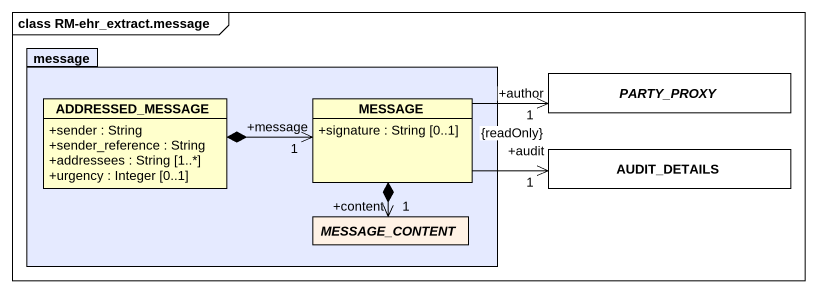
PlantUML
@startuml
mainframe class RM-ehr_extract.message
hide circle
hide empty members
skinparam classAttributeIconSize 0
package message #E5EAFF {
  class ADDRESSED_MESSAGE {
    +sender : String
    +sender_reference : String
    +addressees : String [1..*]
    +urgency : Integer [0..1]
  }
  class MESSAGE {
    +signature : String [0..1]
  }
  abstract class MESSAGE_CONTENT #FFF2E5
}
abstract class PARTY_PROXY #FFFFFF
class AUDIT_DETAILS #FFFFFF
PARTY_PROXY "+author\n1\n{readOnly}" <-left- MESSAGE
ADDRESSED_MESSAGE *-right-> "+message\n1" MESSAGE
AUDIT_DETAILS "+audit\n1" <-left- MESSAGE
MESSAGE_CONTENT "+content\n1" <-up-* MESSAGE
@enduml
